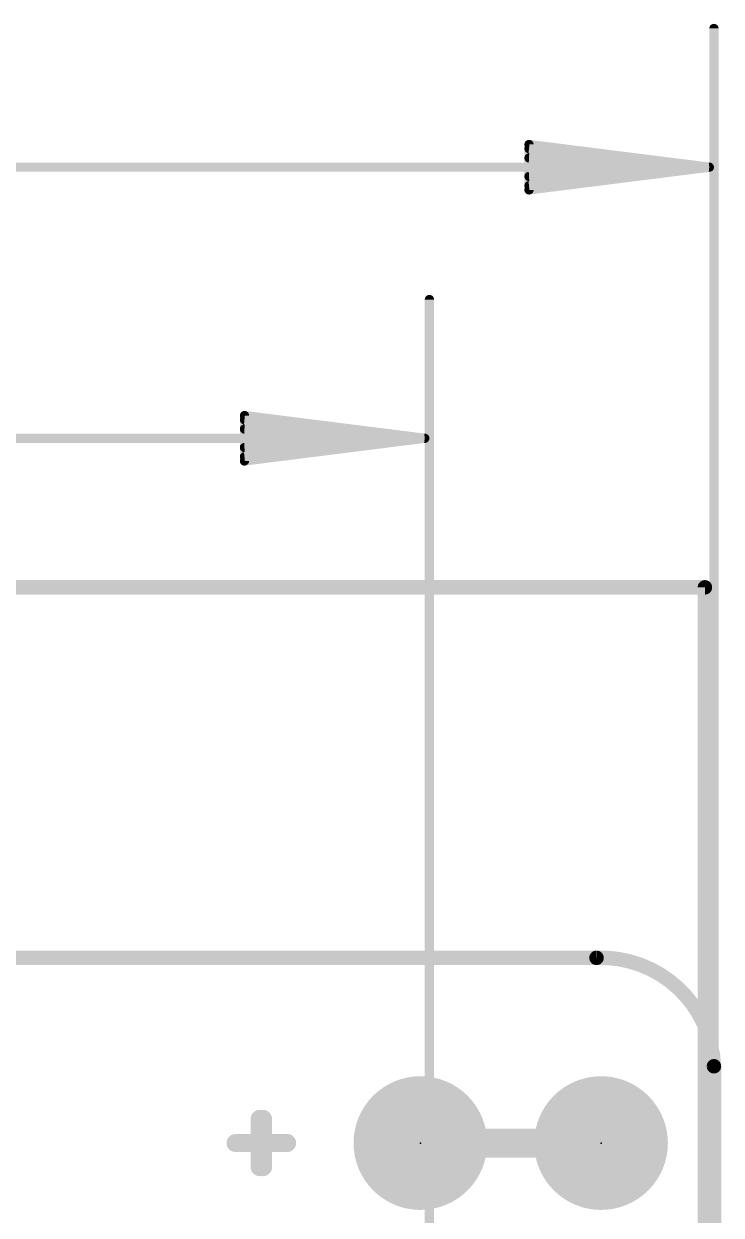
# Model space of a CAD drawing. Extents: x -52 to 61, y -28 to 22.
# Drawn here: x 16.46 to 26.26, y 1.53 to 18.27 of the extents above; entities that cross this region are included whole.
import ezdxf

# ---------------------------------------------------------------- set-up
doc = ezdxf.new("R2010")
doc.units = 0
for name, color, linetype in [('1', 12, 'CONTINUOUS'), ('16', 132, 'CONTINUOUS'), ('17', 110, 'CONTINUOUS'), ('20', 53, 'CONTINUOUS'), ('21', 53, 'CONTINUOUS'), ('22', 53, 'CONTINUOUS'), ('23', 53, 'CONTINUOUS'), ('47', 253, 'CONTINUOUS'), ('51', 53, 'CONTINUOUS')]:
    doc.layers.add(name, color=color, linetype=linetype)

# ---------------------------------------------------------------- blocks, each defined once
blk = doc.blocks.new('RECT')
blk.add_solid([(-0.5, -0.5), (0.5, -0.5), (-0.5, 0.5), (0.5, 0.5)])
blk = doc.blocks.new('ROUNDP')
at = {"const_width": 0.5}
blk.add_lwpolyline([(0, -0.25, 1), (0, 0.25, 1), (0, -0.25)], format="xyb", dxfattribs=at)

msp = doc.modelspace()

# ---------------------------------------------------------------- linework, layer by layer
at = {"layer": '1'}
for points, const_width in [([(26.035, 10.3505), (-26.035, 10.3505)], 0.2032), ([(26.035, -10.3505), (26.035, 10.3505)], 0.2032), ([(22.0345, 2.54), (24.5745, 2.54)], 0.4064)]:
    msp.add_lwpolyline(points, dxfattribs=dict(at, const_width=const_width))
for points, const_width in [([(26.0858, 10.3505, 1), (25.9842, 10.3505)], 0.1016), ([(26.035, 10.2997, 1), (26.035, 10.4013)], 0.1016), ([(22.0345, 2.6416, 1), (22.0345, 2.4384)], 0.2032), ([(24.5745, 2.4384, 1), (24.5745, 2.6416)], 0.2032)]:
    msp.add_lwpolyline(points, format="xyb", dxfattribs=dict(at, const_width=const_width))
at = {"layer": '16', "const_width": 0.2032}
for points in [[(26.035, 10.3505), (-26.035, 10.3505)], [(26.035, -10.3505), (26.035, 10.3505)]]:
    msp.add_lwpolyline(points, dxfattribs=at)
at = {"layer": '16', "const_width": 0.1016}
for points in [[(26.0858, 10.3505, 1), (25.9842, 10.3505)], [(26.035, 10.2997, 1), (26.035, 10.4013)]]:
    msp.add_lwpolyline(points, format="xyb", dxfattribs=at)
at = {"layer": '20', "const_width": 0.2032}
for points in [[(24.511, 5.1435), (11.4618, 5.1435)], [(26.162, 3.6195), (26.162, -2.54)]]:
    msp.add_lwpolyline(points, dxfattribs=at)
at = {"layer": '20'}
for points, const_width in [([(26.162, 3.6195, 0.4142), (24.511, 5.1435)], 0.2032), ([(24.509, 5.1943, 1), (24.513, 5.0927)], 0.1016), ([(24.511, 5.0927, 1), (24.511, 5.1943)], 0.1016), ([(26.2128, 3.6195, 1), (26.1112, 3.6195)], 0.1016), ([(26.1112, 3.6175, 1), (26.2128, 3.6215)], 0.1016)]:
    msp.add_lwpolyline(points, format="xyb", dxfattribs=dict(at, const_width=const_width))
at = {"layer": '21', "const_width": 0.254}
for points in [[(19.7753, 2.8794), (19.7753, 2.2015)], [(19.4364, 2.5404), (20.1143, 2.5404)]]:
    msp.add_lwpolyline(points, dxfattribs=at)
at = {"layer": '21', "const_width": 0.127}
for points in [[(19.8388, 2.8794, 1), (19.7118, 2.8794)], [(19.4364, 2.6039, 1), (19.4364, 2.4769)], [(20.1143, 2.4769, 1), (20.1143, 2.6039)], [(19.7118, 2.2015, 1), (19.8388, 2.2015)]]:
    msp.add_lwpolyline(points, format="xyb", dxfattribs=at)
at = {"layer": '22', "const_width": 0.254}
for points in [[(19.8223, 2.8794), (19.8223, 2.2015)], [(20.1613, 2.5404), (19.4833, 2.5404)]]:
    msp.add_lwpolyline(points, dxfattribs=at)
at = {"layer": '22', "const_width": 0.127}
for points in [[(19.8858, 2.8794, 1), (19.7588, 2.8794)], [(19.4833, 2.6039, 1), (19.4833, 2.4769)], [(20.1613, 2.4769, 1), (20.1613, 2.6039)], [(19.7588, 2.2015, 1), (19.8858, 2.2015)]]:
    msp.add_lwpolyline(points, format="xyb", dxfattribs=at)
at = {"layer": '23'}
for p in [(22.0345, 2.54), (24.5745, 2.54)]:
    msp.add_point(p, dxfattribs=at)
at = {"layer": '47', "const_width": 0.13}
for points in [[(26.162, 3.6195), (26.162, 18.206)], [(26.097, 16.256), (23.562, 16.5752)], [(23.562, 16.5752), (23.562, 15.9368)], [(26.097, 16.256), (23.562, 16.516)], [(26.097, 16.256), (23.562, 16.386)], [(-26.097, 16.256), (26.097, 16.256)], [(23.562, 15.9368), (26.097, 16.256)], [(23.562, 16.126), (26.097, 16.256)], [(23.562, 15.996), (26.097, 16.256)], [(22.1615, -6.477), (22.1615, 14.396)], [(22.0965, 12.446), (19.5615, 12.7652)], [(19.5615, 12.7652), (19.5615, 12.1268)], [(22.0965, 12.446), (19.5615, 12.706)], [(22.0965, 12.446), (19.5615, 12.576)], [(-22.0965, 12.446), (22.0965, 12.446)], [(19.5615, 12.1268), (22.0965, 12.446)], [(19.5615, 12.316), (22.0965, 12.446)], [(19.5615, 12.186), (22.0965, 12.446)]]:
    msp.add_lwpolyline(points, dxfattribs=at)
at = {"layer": '47', "const_width": 0.065}
for points in [[(26.1945, 18.206, 1), (26.1295, 18.206)], [(23.5661, 16.6075, 1), (23.5579, 16.543)], [(23.5945, 16.5752, 1), (23.5295, 16.5752)], [(23.5653, 16.5483, 1), (23.5587, 16.4837)], [(23.5637, 16.4185, 1), (23.5603, 16.3535)], [(26.1011, 16.2238, 1), (26.0929, 16.2882)], [(26.0929, 16.2238, 1), (26.1011, 16.2882)], [(26.1003, 16.2237, 1), (26.0937, 16.2883)], [(26.0937, 16.2237, 1), (26.1003, 16.2883)], [(26.0953, 16.2235, 1), (26.0987, 16.2885)], [(26.0987, 16.2235, 1), (26.0953, 16.2885)], [(26.097, 16.2235, 1), (26.097, 16.2885)], [(23.5603, 16.1585, 1), (23.5637, 16.0935)], [(23.5587, 16.0283, 1), (23.5653, 15.9637)], [(23.5579, 15.969, 1), (23.5661, 15.9045)], [(23.5295, 15.9368, 1), (23.5945, 15.9368)], [(22.194, 14.396, 1), (22.129, 14.396)], [(19.5656, 12.7975, 1), (19.5574, 12.733)], [(19.594, 12.7652, 1), (19.529, 12.7652)], [(19.5648, 12.7383, 1), (19.5582, 12.6737)], [(19.5632, 12.6085, 1), (19.5598, 12.5435)], [(22.1006, 12.4138, 1), (22.0924, 12.4782)], [(22.0924, 12.4138, 1), (22.1006, 12.4782)], [(22.0998, 12.4137, 1), (22.0932, 12.4783)], [(22.0932, 12.4137, 1), (22.0998, 12.4783)], [(22.0948, 12.4135, 1), (22.0982, 12.4785)], [(22.0982, 12.4135, 1), (22.0948, 12.4785)], [(22.0965, 12.4135, 1), (22.0965, 12.4785)], [(19.5598, 12.3485, 1), (19.5632, 12.2835)], [(19.5582, 12.2183, 1), (19.5648, 12.1537)], [(19.5574, 12.159, 1), (19.5656, 12.0945)], [(19.529, 12.1268, 1), (19.594, 12.1268)], [(26.1295, 3.6195, 1), (26.1945, 3.6195)]]:
    msp.add_lwpolyline(points, format="xyb", dxfattribs=at)

# ---------------------------------------------------------------- block references
at = {"layer": '17', "xscale": 1.8796, "yscale": 1.8796}
for p in [(22.0345, 2.54), (22.0345, 2.54), (24.5745, 2.54), (24.5745, 2.54)]:
    msp.add_blockref('ROUNDP', p, dxfattribs=at)
at = {"layer": '51', "xscale": 0.508, "yscale": 0.508, "rotation": 270}
for p in [(22.0345, 2.54), (24.5745, 2.54)]:
    msp.add_blockref('RECT', p, dxfattribs=at)

doc.saveas('drawing.dxf')
